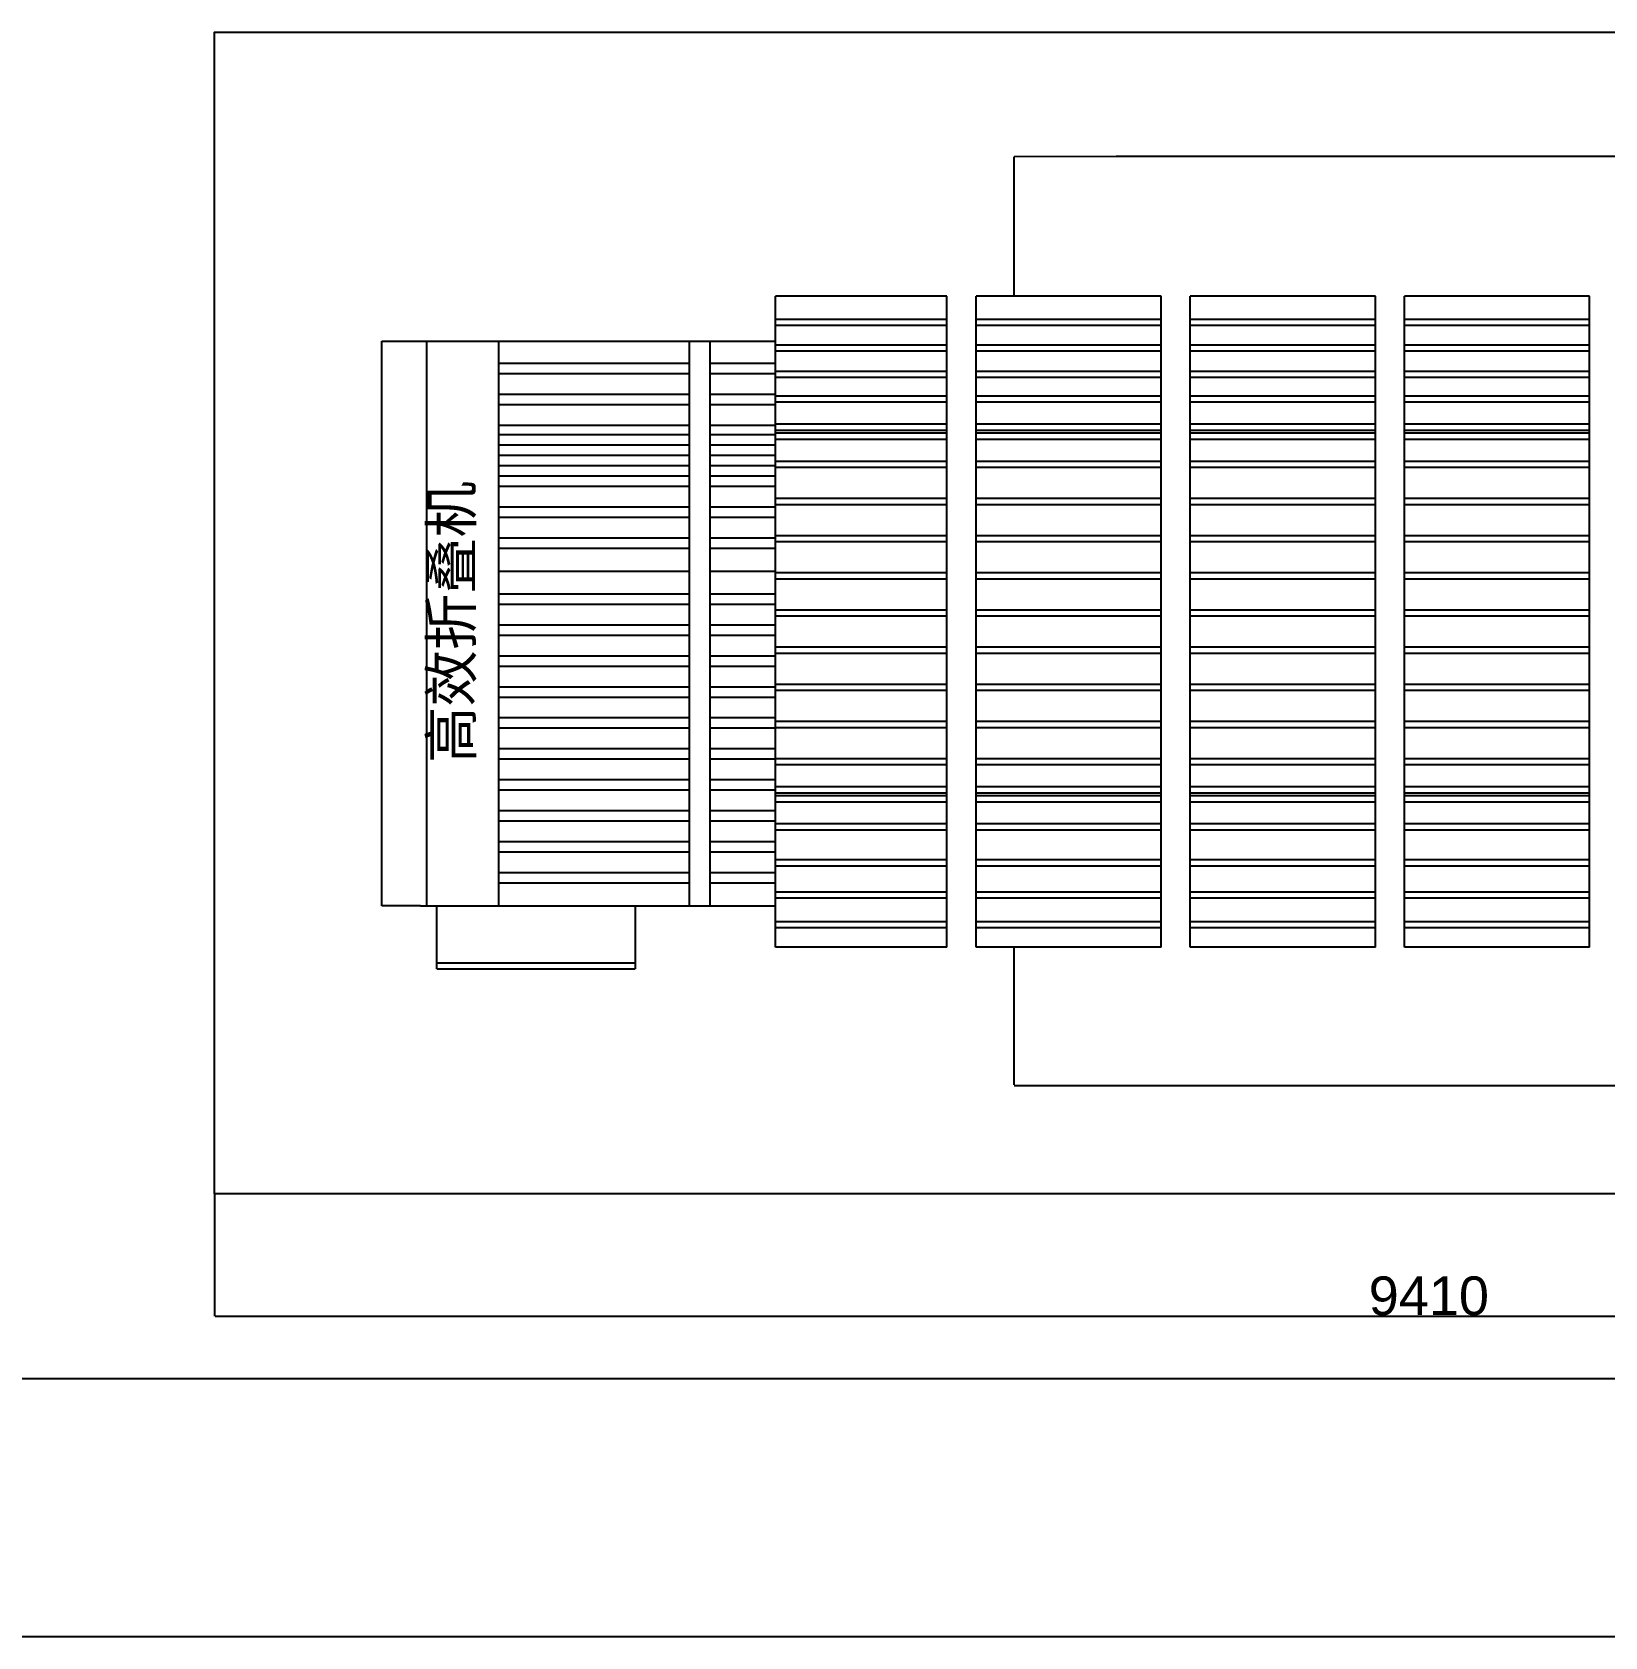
# Model space of a CAD drawing. Header units: millimetres. Extents: x 8553 to 64453, y 11523 to 72084.
# Drawn here: x 41441 to 47535, y 11523 to 17740 of the extents above; entities that cross this region are included whole.
import ezdxf

# ---------------------------------------------------------------- set-up
doc = ezdxf.new("R2010")
doc.units = ezdxf.units.MM
doc.header["$PDMODE"] = 35
for name, color, linetype in [('font_grey', 254, 'Continuous'), ('green', 122, 'Continuous'), ('grey', 254, 'Continuous'), ('wall', 250, 'Continuous')]:
    doc.layers.add(name, color=color, linetype=linetype)
doc.styles.get("Standard").update_dxf_attribs({"font": 'arial.ttf', "height": 150})
doc.dimstyles.new('ISO-25', dxfattribs={"dimtxt": 2.5, "dimasz": 2.5, "dimexe": 1.25, "dimexo": 0.625, "dimtad": 1, "dimtxsty": 'Standard', "dimcen": 2.5, "dimadec": 0, "dimazin": 0, "dimtfac": 1, "dimtmove": 0, "dimatfit": 3, "dimfxl": 0, "dimarcsym": 0})

# ---------------------------------------------------------------- blocks, each defined once
blk = doc.blocks.new('*D20')
at = {"layer": 'Defpoints', "color": 0, "transparency": 16777216}
for p in [(42148.1, 13239.9), (51558.1, 13239.9), (51558.1, 12766.1)]:
    blk.add_point(p, dxfattribs=at)
at = {"layer": 'font_grey', "color": 0, "lineweight": -2, "transparency": 16777216}
for p, q in [((42148.1, 13239.3), (42148.1, 12764.9)), ((51558.1, 13239.3), (51558.1, 12764.9)), ((42150.6, 12766.1), (51555.6, 12766.1))]:
    blk.add_line(p, q, dxfattribs=at)
at = {"layer": 'font_grey', "color": 0, "transparency": 16777216}
for points in [[(42150.6, 12766.5), (42150.6, 12765.7), (42148.1, 12766.1)], [(51555.6, 12766.5), (51555.6, 12765.7), (51558.1, 12766.1)]]:
    blk.add_solid(points, dxfattribs=at)
at = {"layer": 'font_grey', "color": 0, "transparency": 16777216, "insert": (46853.1, 12843.3), "char_height": 150, "attachment_point": 5}
blk.add_mtext('9410', dxfattribs=at)

msp = doc.modelspace()

# ---------------------------------------------------------------- linework, layer by layer
at = {"layer": 'green'}
msp.add_lwpolyline([(42148.115, 13239.898), (42148.115, 17739.898), (51558.115, 17739.898), (51558.115, 13239.898)], close=True, dxfattribs=at)
at = {"layer": 'grey'}
for p, q in [((45641.08, 17257.987), (45246.281, 17256.786)), ((45246.281, 16720.386), (45246.281, 17256.786)), ((47667.136, 17257.987), (45641.08, 17257.987)), ((44321.504, 14195.187), (44321.504, 16716.787)), ((44985.708, 16716.787), (44321.504, 16716.787)), ((44985.708, 14195.187), (44985.708, 16716.787)), ((45098.708, 14195.187), (45098.708, 16716.787)), ((45815.813, 16716.787), (45098.708, 16716.787)), ((45815.813, 14195.187), (45815.813, 16716.787)), ((45928.764, 14195.187), (45928.764, 16716.787)), ((46645.869, 16716.787), (45928.764, 16716.787)), ((46645.869, 14195.187), (46645.869, 16716.787)), ((46758.82, 14195.187), (46758.82, 16716.787)), ((47475.925, 16716.787), (46758.82, 16716.787)), ((47475.925, 14195.187), (47475.925, 16716.787)), ((44985.708, 16626.711), (44321.504, 16626.711)), ((44985.708, 16602.711), (44321.504, 16602.711)), ((45815.813, 16626.711), (45098.708, 16626.711)), ((45815.813, 16602.711), (45098.708, 16602.711)), ((46645.869, 16626.711), (45928.764, 16626.711)), ((46645.869, 16602.711), (45928.764, 16602.711)), ((47475.925, 16626.711), (46758.82, 16626.711)), ((47475.925, 16602.711), (46758.82, 16602.711)), ((42795.544, 14354.795), (42795.544, 16543.195)), ((42795.544, 16543.195), (42945.144, 16543.195)), ((42945.144, 16543.195), (43009.144, 16543.195)), ((42969.144, 16543.195), (44321.504, 16543.195)), ((42969.144, 16543.195), (42969.144, 14354.795)), ((43249.144, 14354.795), (43249.144, 16543.195)), ((43986.224, 16543.195), (43986.224, 14354.795)), ((44066.584, 16543.195), (44066.584, 14354.795)), ((45098.708, 14315.187), (45098.708, 16596.787)), ((45928.764, 14315.187), (45928.764, 16596.787)), ((46758.82, 14315.187), (46758.82, 16596.787)), ((44985.708, 16527.237), (44321.504, 16527.237)), ((44985.708, 16503.237), (44321.504, 16503.237)), ((45815.813, 16527.237), (45098.708, 16527.237)), ((45815.813, 16503.237), (45098.708, 16503.237)), ((46645.869, 16527.237), (45928.764, 16527.237)), ((46645.869, 16503.237), (45928.764, 16503.237)), ((47475.925, 16527.237), (46758.82, 16527.237)), ((47475.925, 16503.237), (46758.82, 16503.237)), ((43986.224, 16455.528), (43249.144, 16455.528)), ((43986.224, 16415.528), (43249.144, 16415.528)), ((44321.504, 16455.528), (44066.584, 16455.528)), ((44321.504, 16415.528), (44066.584, 16415.528)), ((44985.708, 16425.403), (44321.504, 16425.403)), ((45815.813, 16425.403), (45098.708, 16425.403)), ((46645.869, 16425.403), (45928.764, 16425.403)), ((47475.925, 16425.403), (46758.82, 16425.403)), ((44985.708, 16401.403), (44321.504, 16401.403)), ((45815.813, 16401.403), (45098.708, 16401.403)), ((46645.869, 16401.403), (45928.764, 16401.403)), ((47475.925, 16401.403), (46758.82, 16401.403)), ((43986.224, 16335.528), (43249.144, 16335.528)), ((43986.224, 16295.528), (43249.144, 16295.528)), ((44321.504, 16335.528), (44066.584, 16335.528)), ((44321.504, 16295.528), (44066.584, 16295.528)), ((44985.708, 16329.781), (44321.504, 16329.781)), ((44985.708, 16305.781), (44321.504, 16305.781)), ((45815.813, 16329.781), (45098.708, 16329.781)), ((45815.813, 16305.781), (45098.708, 16305.781)), ((46645.869, 16329.781), (45928.764, 16329.781)), ((46645.869, 16305.781), (45928.764, 16305.781)), ((47475.925, 16329.781), (46758.82, 16329.781)), ((47475.925, 16305.781), (46758.82, 16305.781)), ((43986.224, 16215.528), (43249.144, 16215.528)), ((43986.224, 16215.528), (43249.144, 16215.528)), ((43986.224, 16179.448), (43249.144, 16179.448)), ((44321.504, 16215.528), (44066.584, 16215.528)), ((44321.504, 16215.528), (44066.584, 16215.528)), ((44321.504, 16179.448), (44066.584, 16179.448)), ((44985.708, 16220.981), (44321.504, 16220.981)), ((44985.708, 16220.981), (44321.504, 16220.981)), ((44985.708, 16220.981), (44321.504, 16220.981)), ((44985.708, 16220.981), (44321.504, 16220.981)), ((44985.708, 16196.981), (44321.504, 16196.981)), ((44985.708, 16196.981), (44321.504, 16196.981)), ((44985.708, 16196.981), (44321.504, 16196.981)), ((44985.708, 16196.981), (44321.504, 16196.981)), ((44985.708, 16185.781), (44321.504, 16185.781)), ((44985.708, 16185.781), (44321.504, 16185.781)), ((44985.708, 16185.781), (44321.504, 16185.781)), ((45815.813, 16220.981), (45098.708, 16220.981)), ((45815.813, 16220.981), (45098.708, 16220.981)), ((45815.813, 16220.981), (45098.708, 16220.981)), ((45815.813, 16220.981), (45098.708, 16220.981)), ((45815.813, 16196.981), (45098.708, 16196.981)), ((45815.813, 16196.981), (45098.708, 16196.981)), ((45815.813, 16196.981), (45098.708, 16196.981)), ((45815.813, 16196.981), (45098.708, 16196.981)), ((45815.813, 16185.781), (45098.708, 16185.781)), ((45815.813, 16185.781), (45098.708, 16185.781)), ((45815.813, 16185.781), (45098.708, 16185.781)), ((46645.869, 16220.981), (45928.764, 16220.981)), ((46645.869, 16220.981), (45928.764, 16220.981)), ((46645.869, 16220.981), (45928.764, 16220.981)), ((46645.869, 16220.981), (45928.764, 16220.981)), ((46645.869, 16196.981), (45928.764, 16196.981)), ((46645.869, 16196.981), (45928.764, 16196.981)), ((46645.869, 16196.981), (45928.764, 16196.981)), ((46645.869, 16196.981), (45928.764, 16196.981)), ((46645.869, 16185.781), (45928.764, 16185.781)), ((46645.869, 16185.781), (45928.764, 16185.781)), ((46645.869, 16185.781), (45928.764, 16185.781)), ((47475.925, 16220.981), (46758.82, 16220.981)), ((47475.925, 16220.981), (46758.82, 16220.981)), ((47475.925, 16220.981), (46758.82, 16220.981)), ((47475.925, 16220.981), (46758.82, 16220.981)), ((47475.925, 16196.981), (46758.82, 16196.981)), ((47475.925, 16196.981), (46758.82, 16196.981)), ((47475.925, 16196.981), (46758.82, 16196.981)), ((47475.925, 16196.981), (46758.82, 16196.981)), ((47475.925, 16185.781), (46758.82, 16185.781)), ((47475.925, 16185.781), (46758.82, 16185.781)), ((47475.925, 16185.781), (46758.82, 16185.781)), ((43986.224, 16139.128), (43249.144, 16139.128)), ((44321.504, 16139.128), (44066.584, 16139.128)), ((44985.708, 16161.781), (44321.504, 16161.781)), ((44985.708, 16161.781), (44321.504, 16161.781)), ((44985.708, 16161.781), (44321.504, 16161.781)), ((45815.813, 16161.781), (45098.708, 16161.781)), ((45815.813, 16161.781), (45098.708, 16161.781)), ((45815.813, 16161.781), (45098.708, 16161.781)), ((46645.869, 16161.781), (45928.764, 16161.781)), ((46645.869, 16161.781), (45928.764, 16161.781)), ((46645.869, 16161.781), (45928.764, 16161.781)), ((47475.925, 16161.781), (46758.82, 16161.781)), ((47475.925, 16161.781), (46758.82, 16161.781)), ((47475.925, 16161.781), (46758.82, 16161.781)), ((43986.224, 16099.448), (43249.144, 16099.448)), ((43986.224, 16059.448), (43249.144, 16059.448)), ((44321.504, 16099.448), (44066.584, 16099.448)), ((44321.504, 16059.448), (44066.584, 16059.448)), ((44985.708, 16076.981), (44321.504, 16076.981)), ((44985.708, 16076.981), (44321.504, 16076.981)), ((44985.708, 16076.981), (44321.504, 16076.981)), ((44985.708, 16052.981), (44321.504, 16052.981)), ((44985.708, 16052.981), (44321.504, 16052.981)), ((44985.708, 16052.981), (44321.504, 16052.981)), ((45815.813, 16076.981), (45098.708, 16076.981)), ((45815.813, 16076.981), (45098.708, 16076.981)), ((45815.813, 16076.981), (45098.708, 16076.981)), ((45815.813, 16052.981), (45098.708, 16052.981)), ((45815.813, 16052.981), (45098.708, 16052.981)), ((45815.813, 16052.981), (45098.708, 16052.981)), ((46645.869, 16076.981), (45928.764, 16076.981)), ((46645.869, 16076.981), (45928.764, 16076.981)), ((46645.869, 16076.981), (45928.764, 16076.981)), ((46645.869, 16052.981), (45928.764, 16052.981)), ((46645.869, 16052.981), (45928.764, 16052.981)), ((46645.869, 16052.981), (45928.764, 16052.981)), ((47475.925, 16076.981), (46758.82, 16076.981)), ((47475.925, 16076.981), (46758.82, 16076.981)), ((47475.925, 16076.981), (46758.82, 16076.981)), ((47475.925, 16052.981), (46758.82, 16052.981)), ((47475.925, 16052.981), (46758.82, 16052.981)), ((47475.925, 16052.981), (46758.82, 16052.981)), ((43986.224, 16019.128), (43249.144, 16019.128)), ((43986.224, 15979.128), (43249.144, 15979.128)), ((44321.504, 16019.128), (44066.584, 16019.128)), ((44321.504, 15979.128), (44066.584, 15979.128)), ((44985.708, 15932.981), (44321.504, 15932.981)), ((45815.813, 15932.981), (45098.708, 15932.981)), ((46645.869, 15932.981), (45928.764, 15932.981)), ((47475.925, 15932.981), (46758.82, 15932.981)), ((43986.224, 15899.128), (43249.144, 15899.128)), ((43986.224, 15859.128), (43249.144, 15859.128)), ((44321.504, 15899.128), (44066.584, 15899.128)), ((44321.504, 15859.128), (44066.584, 15859.128)), ((44985.708, 15908.981), (44321.504, 15908.981)), ((45815.813, 15908.981), (45098.708, 15908.981)), ((46645.869, 15908.981), (45928.764, 15908.981)), ((47475.925, 15908.981), (46758.82, 15908.981)), ((43986.224, 15779.128), (43249.144, 15779.128)), ((43986.224, 15739.128), (43249.144, 15739.128)), ((44321.504, 15779.128), (44066.584, 15779.128)), ((44321.504, 15739.128), (44066.584, 15739.128)), ((44985.708, 15788.981), (44321.504, 15788.981)), ((44985.708, 15788.981), (44321.504, 15788.981)), ((44985.708, 15788.981), (44321.504, 15788.981)), ((44985.708, 15764.981), (44321.504, 15764.981)), ((44985.708, 15764.981), (44321.504, 15764.981)), ((44985.708, 15764.981), (44321.504, 15764.981)), ((45815.813, 15788.981), (45098.708, 15788.981)), ((45815.813, 15788.981), (45098.708, 15788.981)), ((45815.813, 15788.981), (45098.708, 15788.981)), ((45815.813, 15764.981), (45098.708, 15764.981)), ((45815.813, 15764.981), (45098.708, 15764.981)), ((45815.813, 15764.981), (45098.708, 15764.981)), ((46645.869, 15788.981), (45928.764, 15788.981)), ((46645.869, 15788.981), (45928.764, 15788.981)), ((46645.869, 15788.981), (45928.764, 15788.981)), ((46645.869, 15764.981), (45928.764, 15764.981)), ((46645.869, 15764.981), (45928.764, 15764.981)), ((46645.869, 15764.981), (45928.764, 15764.981)), ((47475.925, 15788.981), (46758.82, 15788.981)), ((47475.925, 15788.981), (46758.82, 15788.981)), ((47475.925, 15788.981), (46758.82, 15788.981)), ((47475.925, 15764.981), (46758.82, 15764.981)), ((47475.925, 15764.981), (46758.82, 15764.981)), ((47475.925, 15764.981), (46758.82, 15764.981)), ((43986.224, 15650.795), (43249.144, 15650.795)), ((44321.504, 15650.795), (44066.584, 15650.795)), ((44985.708, 15644.981), (44321.504, 15644.981)), ((44985.708, 15644.981), (44321.504, 15644.981)), ((44985.708, 15644.981), (44321.504, 15644.981)), ((44985.708, 15644.981), (44321.504, 15644.981)), ((44985.708, 15644.981), (44321.504, 15644.981)), ((44985.708, 15620.981), (44321.504, 15620.981)), ((44985.708, 15620.981), (44321.504, 15620.981)), ((44985.708, 15620.981), (44321.504, 15620.981)), ((44985.708, 15620.981), (44321.504, 15620.981)), ((44985.708, 15620.981), (44321.504, 15620.981)), ((45815.813, 15644.981), (45098.708, 15644.981)), ((45815.813, 15644.981), (45098.708, 15644.981)), ((45815.813, 15644.981), (45098.708, 15644.981)), ((45815.813, 15644.981), (45098.708, 15644.981)), ((45815.813, 15644.981), (45098.708, 15644.981)), ((45815.813, 15620.981), (45098.708, 15620.981)), ((45815.813, 15620.981), (45098.708, 15620.981)), ((45815.813, 15620.981), (45098.708, 15620.981)), ((45815.813, 15620.981), (45098.708, 15620.981)), ((45815.813, 15620.981), (45098.708, 15620.981)), ((46645.869, 15644.981), (45928.764, 15644.981)), ((46645.869, 15644.981), (45928.764, 15644.981)), ((46645.869, 15644.981), (45928.764, 15644.981)), ((46645.869, 15644.981), (45928.764, 15644.981)), ((46645.869, 15644.981), (45928.764, 15644.981)), ((46645.869, 15620.981), (45928.764, 15620.981)), ((46645.869, 15620.981), (45928.764, 15620.981)), ((46645.869, 15620.981), (45928.764, 15620.981)), ((46645.869, 15620.981), (45928.764, 15620.981)), ((46645.869, 15620.981), (45928.764, 15620.981)), ((47475.925, 15644.981), (46758.82, 15644.981)), ((47475.925, 15644.981), (46758.82, 15644.981)), ((47475.925, 15644.981), (46758.82, 15644.981)), ((47475.925, 15644.981), (46758.82, 15644.981)), ((47475.925, 15644.981), (46758.82, 15644.981)), ((47475.925, 15620.981), (46758.82, 15620.981)), ((47475.925, 15620.981), (46758.82, 15620.981)), ((47475.925, 15620.981), (46758.82, 15620.981)), ((47475.925, 15620.981), (46758.82, 15620.981)), ((47475.925, 15620.981), (46758.82, 15620.981)), ((43986.224, 15562.795), (43249.144, 15562.795)), ((44321.504, 15562.795), (44066.584, 15562.795)), ((43986.224, 15522.795), (43249.144, 15522.795)), ((44321.504, 15522.795), (44066.584, 15522.795)), ((44985.708, 15500.981), (44321.504, 15500.981)), ((44985.708, 15500.981), (44321.504, 15500.981)), ((44985.708, 15500.981), (44321.504, 15500.981)), ((44985.708, 15500.981), (44321.504, 15500.981)), ((45815.813, 15500.981), (45098.708, 15500.981)), ((45815.813, 15500.981), (45098.708, 15500.981)), ((45815.813, 15500.981), (45098.708, 15500.981)), ((45815.813, 15500.981), (45098.708, 15500.981)), ((46645.869, 15500.981), (45928.764, 15500.981)), ((46645.869, 15500.981), (45928.764, 15500.981)), ((46645.869, 15500.981), (45928.764, 15500.981)), ((46645.869, 15500.981), (45928.764, 15500.981)), ((47475.925, 15500.981), (46758.82, 15500.981)), ((47475.925, 15500.981), (46758.82, 15500.981)), ((47475.925, 15500.981), (46758.82, 15500.981)), ((47475.925, 15500.981), (46758.82, 15500.981)), ((43986.224, 15442.795), (43249.144, 15442.795)), ((44321.504, 15442.795), (44066.584, 15442.795)), ((44985.708, 15476.981), (44321.504, 15476.981)), ((44985.708, 15476.981), (44321.504, 15476.981)), ((44985.708, 15476.981), (44321.504, 15476.981)), ((44985.708, 15476.981), (44321.504, 15476.981)), ((45815.813, 15476.981), (45098.708, 15476.981)), ((45815.813, 15476.981), (45098.708, 15476.981)), ((45815.813, 15476.981), (45098.708, 15476.981)), ((45815.813, 15476.981), (45098.708, 15476.981)), ((46645.869, 15476.981), (45928.764, 15476.981)), ((46645.869, 15476.981), (45928.764, 15476.981)), ((46645.869, 15476.981), (45928.764, 15476.981)), ((46645.869, 15476.981), (45928.764, 15476.981)), ((47475.925, 15476.981), (46758.82, 15476.981)), ((47475.925, 15476.981), (46758.82, 15476.981)), ((47475.925, 15476.981), (46758.82, 15476.981)), ((47475.925, 15476.981), (46758.82, 15476.981)), ((43986.224, 15402.795), (43249.144, 15402.795)), ((44321.504, 15402.795), (44066.584, 15402.795)), ((44985.708, 15356.981), (44321.504, 15356.981)), ((44985.708, 15356.981), (44321.504, 15356.981)), ((45815.813, 15356.981), (45098.708, 15356.981)), ((45815.813, 15356.981), (45098.708, 15356.981)), ((46645.869, 15356.981), (45928.764, 15356.981)), ((46645.869, 15356.981), (45928.764, 15356.981)), ((47475.925, 15356.981), (46758.82, 15356.981)), ((47475.925, 15356.981), (46758.82, 15356.981)), ((43986.224, 15322.795), (43249.144, 15322.795)), ((44321.504, 15322.795), (44066.584, 15322.795)), ((44985.708, 15332.981), (44321.504, 15332.981)), ((44985.708, 15332.981), (44321.504, 15332.981)), ((45815.813, 15332.981), (45098.708, 15332.981)), ((45815.813, 15332.981), (45098.708, 15332.981)), ((46645.869, 15332.981), (45928.764, 15332.981)), ((46645.869, 15332.981), (45928.764, 15332.981)), ((47475.925, 15332.981), (46758.82, 15332.981)), ((47475.925, 15332.981), (46758.82, 15332.981)), ((43986.224, 15282.795), (43249.144, 15282.795)), ((44321.504, 15282.795), (44066.584, 15282.795)), ((43986.224, 15202.795), (43249.144, 15202.795)), ((44321.504, 15202.795), (44066.584, 15202.795)), ((44985.708, 15212.981), (44321.504, 15212.981)), ((44985.708, 15212.981), (44321.504, 15212.981)), ((44985.708, 15188.981), (44321.504, 15188.981)), ((44985.708, 15188.981), (44321.504, 15188.981)), ((45815.813, 15212.981), (45098.708, 15212.981)), ((45815.813, 15212.981), (45098.708, 15212.981)), ((45815.813, 15188.981), (45098.708, 15188.981)), ((45815.813, 15188.981), (45098.708, 15188.981)), ((46645.869, 15212.981), (45928.764, 15212.981)), ((46645.869, 15212.981), (45928.764, 15212.981)), ((46645.869, 15188.981), (45928.764, 15188.981)), ((46645.869, 15188.981), (45928.764, 15188.981)), ((47475.925, 15212.981), (46758.82, 15212.981)), ((47475.925, 15212.981), (46758.82, 15212.981)), ((47475.925, 15188.981), (46758.82, 15188.981)), ((47475.925, 15188.981), (46758.82, 15188.981)), ((43986.224, 15162.795), (43249.144, 15162.795)), ((44321.504, 15162.795), (44066.584, 15162.795)), ((43986.224, 15082.795), (43249.144, 15082.795)), ((44321.504, 15082.795), (44066.584, 15082.795)), ((44985.708, 15068.981), (44321.504, 15068.981)), ((44985.708, 15068.981), (44321.504, 15068.981)), ((44985.708, 15068.981), (44321.504, 15068.981)), ((44985.708, 15068.981), (44321.504, 15068.981)), ((45815.813, 15068.981), (45098.708, 15068.981)), ((45815.813, 15068.981), (45098.708, 15068.981)), ((45815.813, 15068.981), (45098.708, 15068.981)), ((45815.813, 15068.981), (45098.708, 15068.981)), ((46645.869, 15068.981), (45928.764, 15068.981)), ((46645.869, 15068.981), (45928.764, 15068.981)), ((46645.869, 15068.981), (45928.764, 15068.981)), ((46645.869, 15068.981), (45928.764, 15068.981)), ((47475.925, 15068.981), (46758.82, 15068.981)), ((47475.925, 15068.981), (46758.82, 15068.981)), ((47475.925, 15068.981), (46758.82, 15068.981)), ((47475.925, 15068.981), (46758.82, 15068.981)), ((43986.224, 15042.795), (43249.144, 15042.795)), ((44321.504, 15042.795), (44066.584, 15042.795)), ((44985.708, 15044.981), (44321.504, 15044.981)), ((44985.708, 15044.981), (44321.504, 15044.981)), ((44985.708, 15044.981), (44321.504, 15044.981)), ((44985.708, 15044.981), (44321.504, 15044.981)), ((45815.813, 15044.981), (45098.708, 15044.981)), ((45815.813, 15044.981), (45098.708, 15044.981)), ((45815.813, 15044.981), (45098.708, 15044.981)), ((45815.813, 15044.981), (45098.708, 15044.981)), ((46645.869, 15044.981), (45928.764, 15044.981)), ((46645.869, 15044.981), (45928.764, 15044.981)), ((46645.869, 15044.981), (45928.764, 15044.981)), ((46645.869, 15044.981), (45928.764, 15044.981)), ((47475.925, 15044.981), (46758.82, 15044.981)), ((47475.925, 15044.981), (46758.82, 15044.981)), ((47475.925, 15044.981), (46758.82, 15044.981)), ((47475.925, 15044.981), (46758.82, 15044.981)), ((43986.224, 14962.795), (43249.144, 14962.795)), ((43986.224, 14922.795), (43249.144, 14922.795)), ((44321.504, 14962.795), (44066.584, 14962.795)), ((44321.504, 14922.795), (44066.584, 14922.795)), ((44985.708, 14924.981), (44321.504, 14924.981)), ((44985.708, 14924.981), (44321.504, 14924.981)), ((44985.708, 14924.981), (44321.504, 14924.981)), ((44985.708, 14924.981), (44321.504, 14924.981)), ((45815.813, 14924.981), (45098.708, 14924.981)), ((45815.813, 14924.981), (45098.708, 14924.981)), ((45815.813, 14924.981), (45098.708, 14924.981)), ((45815.813, 14924.981), (45098.708, 14924.981)), ((46645.869, 14924.981), (45928.764, 14924.981)), ((46645.869, 14924.981), (45928.764, 14924.981)), ((46645.869, 14924.981), (45928.764, 14924.981)), ((46645.869, 14924.981), (45928.764, 14924.981)), ((47475.925, 14924.981), (46758.82, 14924.981)), ((47475.925, 14924.981), (46758.82, 14924.981)), ((47475.925, 14924.981), (46758.82, 14924.981)), ((47475.925, 14924.981), (46758.82, 14924.981)), ((44985.708, 14900.981), (44321.504, 14900.981)), ((44985.708, 14900.981), (44321.504, 14900.981)), ((44985.708, 14900.981), (44321.504, 14900.981)), ((44985.708, 14900.981), (44321.504, 14900.981)), ((45815.813, 14900.981), (45098.708, 14900.981)), ((45815.813, 14900.981), (45098.708, 14900.981)), ((45815.813, 14900.981), (45098.708, 14900.981)), ((45815.813, 14900.981), (45098.708, 14900.981)), ((46645.869, 14900.981), (45928.764, 14900.981)), ((46645.869, 14900.981), (45928.764, 14900.981)), ((46645.869, 14900.981), (45928.764, 14900.981)), ((46645.869, 14900.981), (45928.764, 14900.981)), ((47475.925, 14900.981), (46758.82, 14900.981)), ((47475.925, 14900.981), (46758.82, 14900.981)), ((47475.925, 14900.981), (46758.82, 14900.981)), ((47475.925, 14900.981), (46758.82, 14900.981)), ((43986.224, 14842.795), (43249.144, 14842.795)), ((43986.224, 14802.795), (43249.144, 14802.795)), ((44321.504, 14842.795), (44066.584, 14842.795)), ((44321.504, 14802.795), (44066.584, 14802.795)), ((44985.708, 14816.181), (44321.504, 14816.181)), ((45815.813, 14816.181), (45098.708, 14816.181)), ((46645.869, 14816.181), (45928.764, 14816.181)), ((47475.925, 14816.181), (46758.82, 14816.181)), ((44985.708, 14792.181), (44321.504, 14792.181)), ((44985.708, 14780.981), (44321.504, 14780.981)), ((44985.708, 14780.981), (44321.504, 14780.981)), ((44985.708, 14780.981), (44321.504, 14780.981)), ((44985.708, 14756.981), (44321.504, 14756.981)), ((44985.708, 14756.981), (44321.504, 14756.981)), ((44985.708, 14756.981), (44321.504, 14756.981)), ((45815.813, 14792.181), (45098.708, 14792.181)), ((45815.813, 14780.981), (45098.708, 14780.981)), ((45815.813, 14780.981), (45098.708, 14780.981)), ((45815.813, 14780.981), (45098.708, 14780.981)), ((45815.813, 14756.981), (45098.708, 14756.981)), ((45815.813, 14756.981), (45098.708, 14756.981)), ((45815.813, 14756.981), (45098.708, 14756.981)), ((46645.869, 14792.181), (45928.764, 14792.181)), ((46645.869, 14780.981), (45928.764, 14780.981)), ((46645.869, 14780.981), (45928.764, 14780.981)), ((46645.869, 14780.981), (45928.764, 14780.981)), ((46645.869, 14756.981), (45928.764, 14756.981)), ((46645.869, 14756.981), (45928.764, 14756.981)), ((46645.869, 14756.981), (45928.764, 14756.981)), ((47475.925, 14792.181), (46758.82, 14792.181)), ((47475.925, 14780.981), (46758.82, 14780.981)), ((47475.925, 14780.981), (46758.82, 14780.981)), ((47475.925, 14780.981), (46758.82, 14780.981)), ((47475.925, 14756.981), (46758.82, 14756.981)), ((47475.925, 14756.981), (46758.82, 14756.981)), ((47475.925, 14756.981), (46758.82, 14756.981)), ((43986.224, 14722.795), (43249.144, 14722.795)), ((43986.224, 14682.795), (43249.144, 14682.795)), ((44321.504, 14722.795), (44066.584, 14722.795)), ((44321.504, 14682.795), (44066.584, 14682.795)), ((44985.708, 14672.181), (44321.504, 14672.181)), ((45815.813, 14672.181), (45098.708, 14672.181)), ((46645.869, 14672.181), (45928.764, 14672.181)), ((47475.925, 14672.181), (46758.82, 14672.181)), ((44985.708, 14648.181), (44321.504, 14648.181)), ((45815.813, 14648.181), (45098.708, 14648.181)), ((46645.869, 14648.181), (45928.764, 14648.181)), ((47475.925, 14648.181), (46758.82, 14648.181)), ((43986.224, 14602.795), (43249.144, 14602.795)), ((43986.224, 14562.795), (43249.144, 14562.795)), ((44321.504, 14602.795), (44066.584, 14602.795)), ((44321.504, 14562.795), (44066.584, 14562.795)), ((44985.708, 14532.923), (44321.504, 14532.923)), ((44985.708, 14508.923), (44321.504, 14508.923)), ((45815.813, 14532.923), (45098.708, 14532.923)), ((45815.813, 14508.923), (45098.708, 14508.923)), ((46645.869, 14532.923), (45928.764, 14532.923)), ((46645.869, 14508.923), (45928.764, 14508.923)), ((47475.925, 14532.923), (46758.82, 14532.923)), ((47475.925, 14508.923), (46758.82, 14508.923)), ((43986.224, 14482.795), (43249.144, 14482.795)), ((43986.224, 14442.795), (43249.144, 14442.795)), ((44321.504, 14482.795), (44066.584, 14482.795)), ((44321.504, 14442.795), (44066.584, 14442.795)), ((44985.708, 14408.181), (44321.504, 14408.181)), ((44985.708, 14384.181), (44321.504, 14384.181)), ((45815.813, 14408.181), (45098.708, 14408.181)), ((45815.813, 14384.181), (45098.708, 14384.181)), ((46645.869, 14408.181), (45928.764, 14408.181)), ((46645.869, 14384.181), (45928.764, 14384.181)), ((47475.925, 14408.181), (46758.82, 14408.181)), ((47475.925, 14384.181), (46758.82, 14384.181)), ((42945.144, 14354.795), (42795.544, 14354.795)), ((42945.144, 14354.795), (43009.144, 14354.795)), ((42969.144, 14354.795), (44321.504, 14354.795)), ((43009.144, 14110.795), (43009.144, 14354.795)), ((43777.144, 14354.795), (43777.144, 14110.795)), ((44985.708, 14293.403), (44321.504, 14293.403)), ((44985.708, 14269.403), (44321.504, 14269.403)), ((45815.813, 14293.403), (45098.708, 14293.403)), ((45815.813, 14269.403), (45098.708, 14269.403)), ((46645.869, 14293.403), (45928.764, 14293.403)), ((46645.869, 14269.403), (45928.764, 14269.403)), ((47475.925, 14293.403), (46758.82, 14293.403)), ((47475.925, 14269.403), (46758.82, 14269.403)), ((44985.708, 14195.187), (44321.504, 14195.187)), ((45815.813, 14195.187), (45098.708, 14195.187)), ((45246.281, 13661.586), (45246.281, 14198.786)), ((46645.869, 14195.187), (45928.764, 14195.187)), ((47475.925, 14195.187), (46758.82, 14195.187)), ((43009.144, 14134.795), (43777.144, 14134.795)), ((43009.144, 14110.795), (43777.144, 14110.795)), ((45721.08, 13657.987), (45246.281, 13657.987)), ((47747.136, 13657.987), (45721.08, 13657.987))]:
    msp.add_line(p, q, dxfattribs=at)
at = {"layer": 'wall'}
for p, q in [((52819.244, 12522.963), (30453.433, 12522.963)), ((56553.433, 11522.963), (23453.433, 11522.963))]:
    msp.add_line(p, q, dxfattribs=at)

# ---------------------------------------------------------------- texts
at = {"layer": 'grey', "color": 1, "insert": (42984.778, 14909.005), "char_height": 160, "attachment_point": 1, "rotation": 90}
msp.add_mtext_dynamic_manual_height_columns('{\\fSimSun|b0|i0|c134|p2;高效折叠机}', width=1655.10831, gutter_width=1000, heights=[0], dxfattribs=at)

# ---------------------------------------------------------------- dimensions: what is measured, and where the dimension line sits
at = {"layer": 'font_grey'}
dim = msp.add_linear_dim(base=(51558.115, 12766.1), p1=(42148.115, 13239.898), p2=(51558.115, 13239.898), dimstyle='ISO-25', dxfattribs=at)
dim.commit()
dim.dimension.update_dxf_attribs({"geometry": '*D20', "text_midpoint": (46853.115, 12843.311)})

doc.saveas('drawing.dxf')
